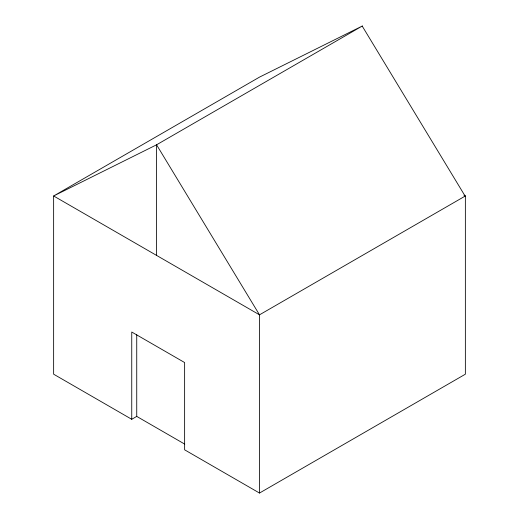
<?xml version="1.0" encoding="UTF-8"?>
<svg xmlns="http://www.w3.org/2000/svg" width="519" height="519" viewBox="0 0 519 519"><rect width="100%" height="100%" fill="white"/><g stroke="black" fill="none" stroke-linecap="round" stroke-linejoin="round"><path stroke-width="0.78" d="M131.748 419.294L131.748 332.017L184.628 362.547L184.628 449.824L259.5 493.05L465.361 374.199L465.361 195.974L259.5 314.832L53.639 195.974L53.639 374.199L131.748 419.294L136.737 416.407L184.751 444.128M463.96 195.17L465.361 195.974M362.204 26.08L465.134 196.111M259.5 493.05L259.5 314.832L156.569 144.801L53.639 195.974L259.5 77.123L362.431 25.95L156.569 144.801L156.569 255.406M136.737 334.794L136.737 416.407"/></g></svg>
